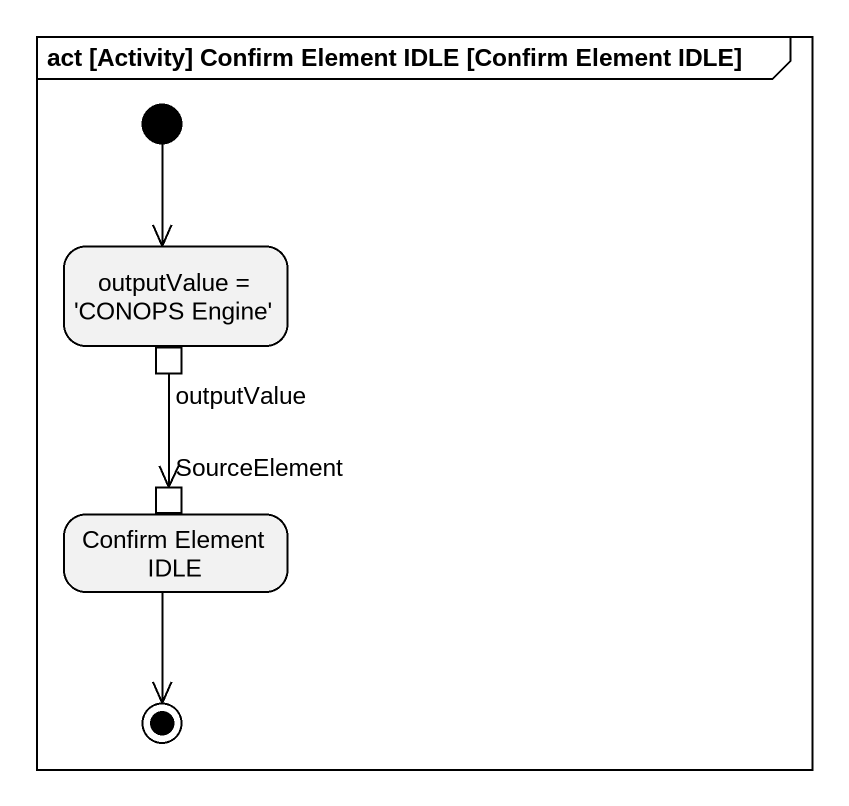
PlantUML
@startuml
mainframe act [Activity] Confirm Element IDLE [Confirm Element IDLE]
hide empty description
state "outputValue = 'CONOPS Engine'" as outputValue_CONOPS_Engine {
  state outputValue <<outputPin>>
}
state "Confirm Element IDLE" as Confirm_Element_IDLE {
  state SourceElement <<inputPin>>
}
[*] --> outputValue_CONOPS_Engine
outputValue --> SourceElement
Confirm_Element_IDLE --> [*]
@enduml
